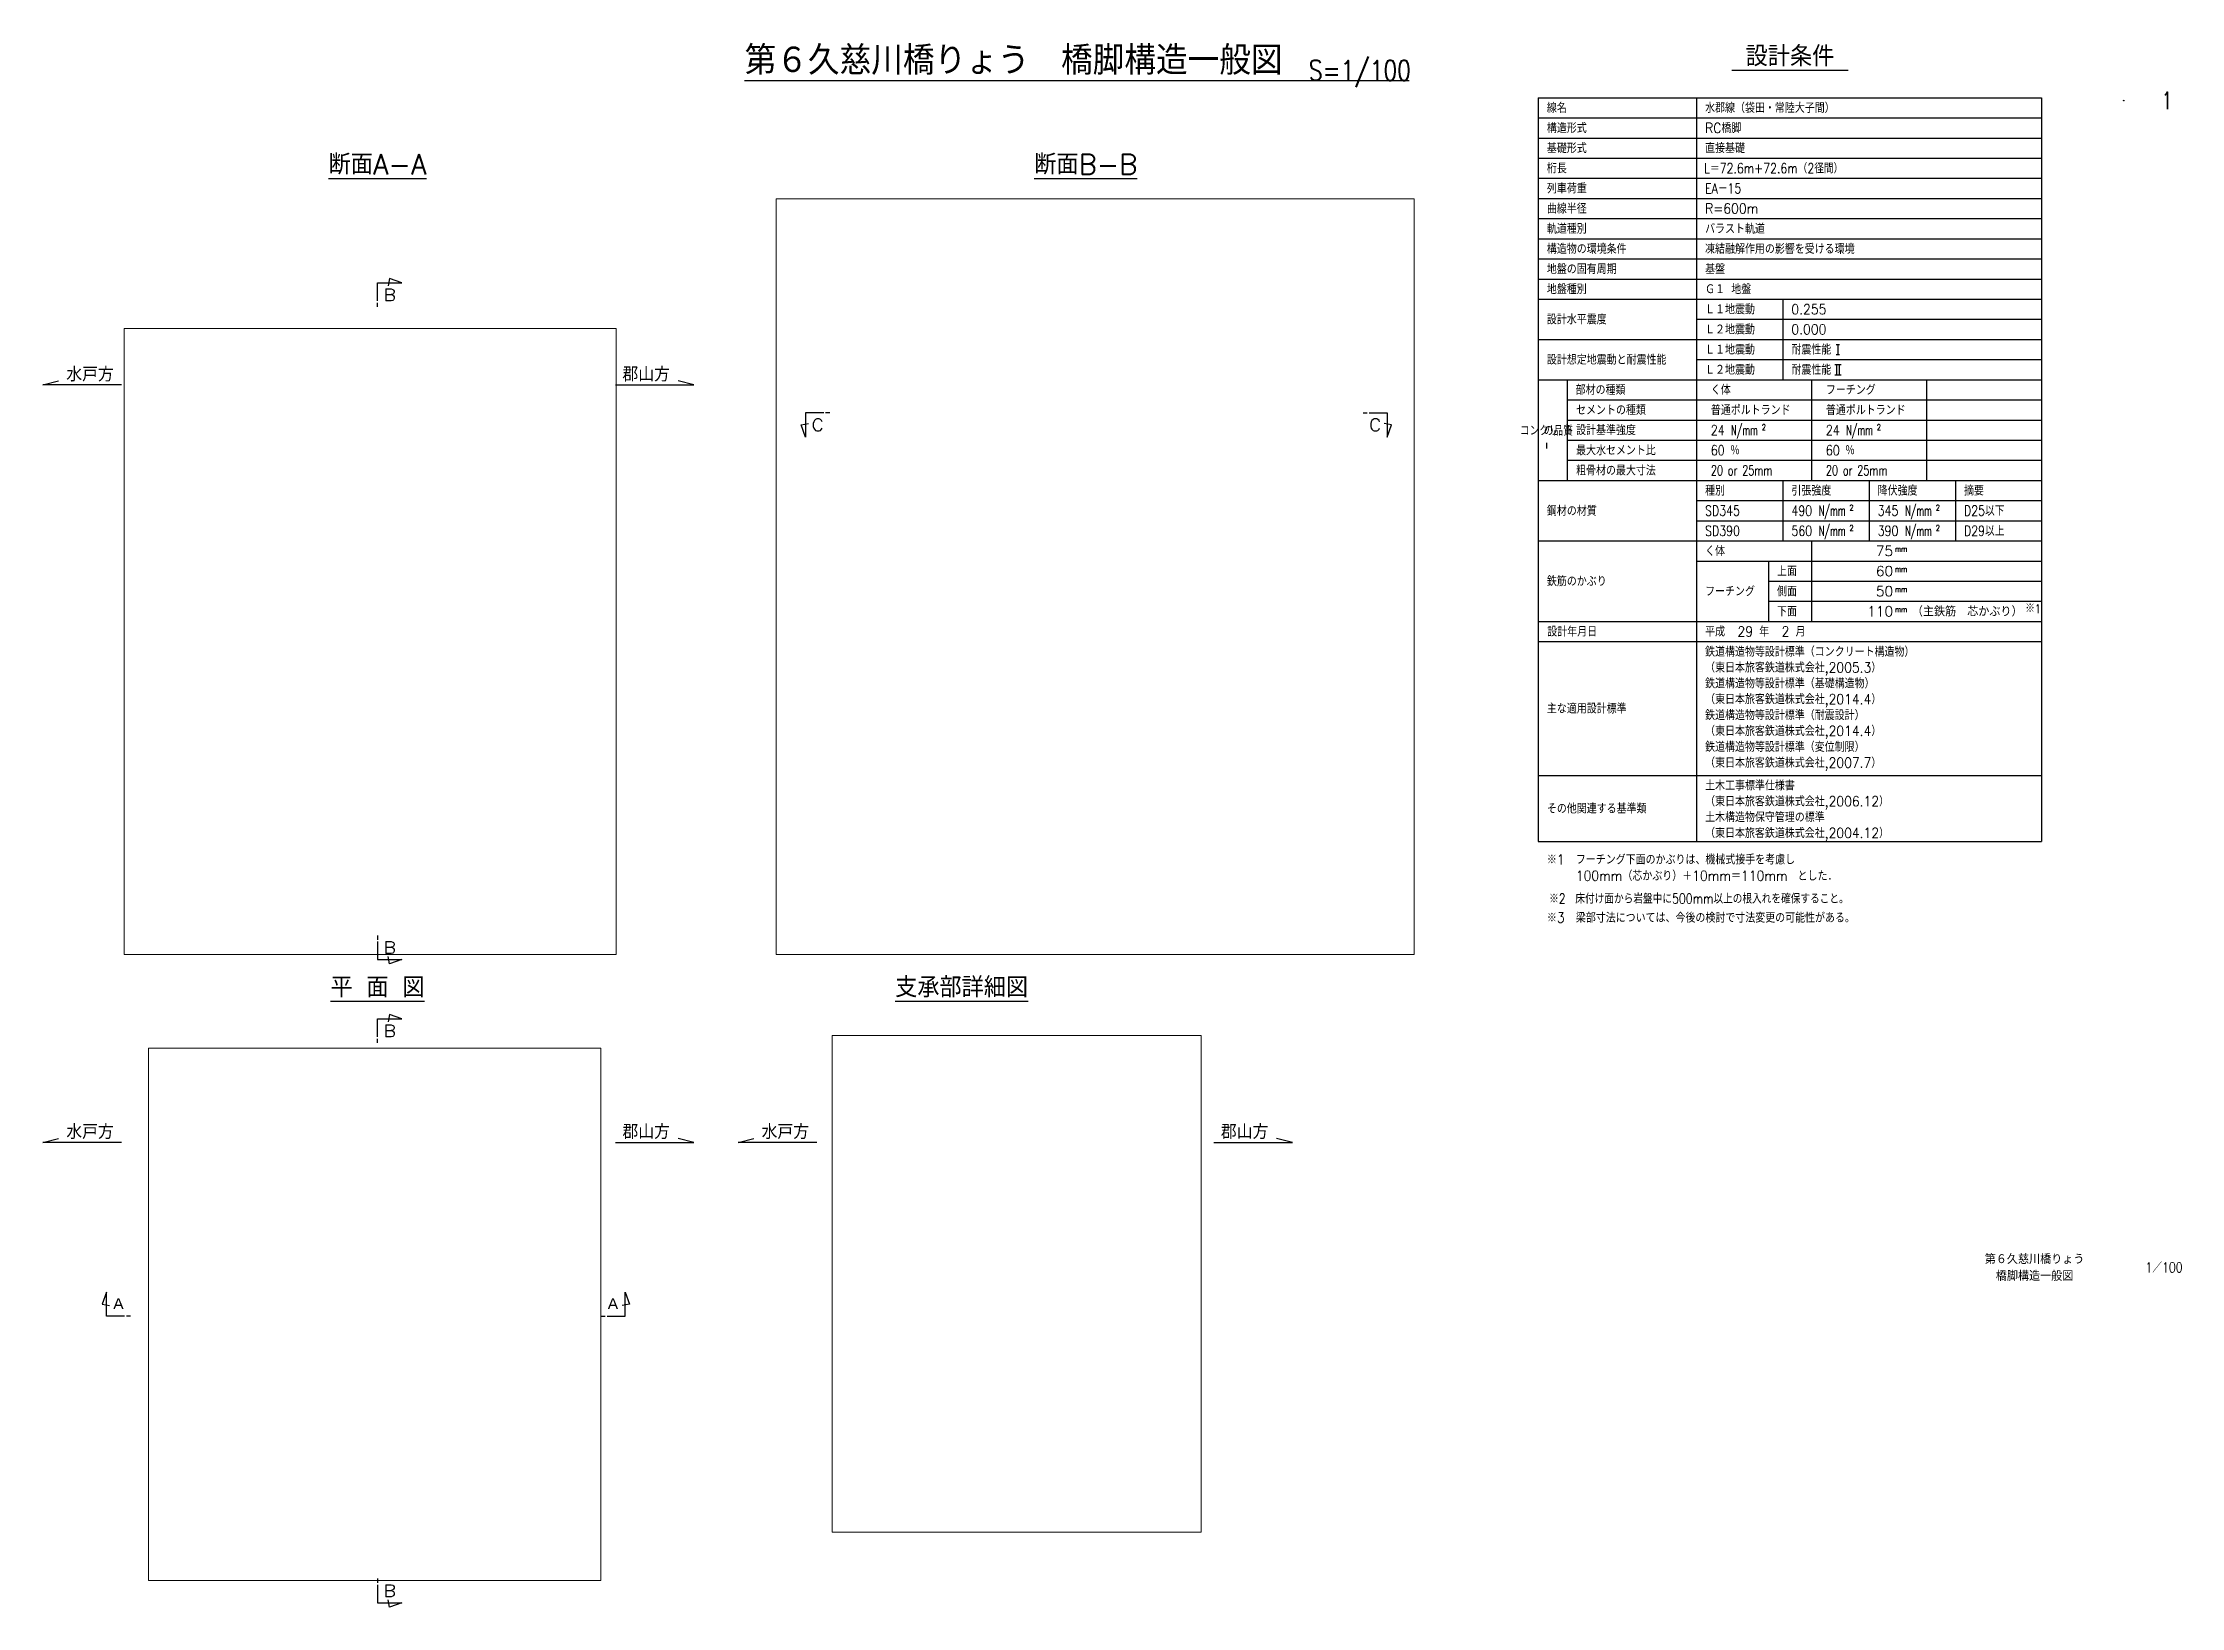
# Paper-space layout 'ﾚｲｱｳﾄ1' of a CAD drawing. Extents: x 64 to 807, y 24 to 568.
import ezdxf
from ezdxf.enums import TextEntityAlignment as Align

# ---------------------------------------------------------------- set-up
doc = ezdxf.new("R2010")
doc.units = 0
doc.header["$LTSCALE"] = 400
doc.header["$MEASUREMENT"] = 0
doc.layers.get('DEFPOINTS').update_dxf_attribs({"color": 53})
for name, color, linetype in [('NO', 7, 'Continuous'), ('TEXT', 4, 'Continuous'), ('TITLE', 3, 'Continuous'), ('TITLE-BOX', 3, 'Continuous')]:
    doc.layers.add(name, color=color, linetype=linetype)
doc.styles.add('DIM-TEXT', font='ROMANS', dxfattribs={"width": 0.8, "bigfont": 'EXTFONT'})
doc.styles.add('DIM-TEXT-t', font='romans.shx', dxfattribs={"width": 0.8, "bigfont": 'extfont2.shx'})
doc.styles.add('DIM-TEXT30', font='romans.shx', dxfattribs={"width": 0.8, "height": 105, "bigfont": 'bigfont.shx'})
doc.styles.add('romans', font='romans.shx', dxfattribs={"bigfont": 'extfont.shx'})

psp = doc.layouts.new('ﾚｲｱｳﾄ1')

# ---------------------------------------------------------------- linework, layer by layer
at = {"layer": 'DEFPOINTS'}
psp.add_circle((787, 548), 0.1, dxfattribs=at)
at = {"layer": 'TEXT', "color": 3}
for p, q in [((583.46, 549), (758.46, 549)), ((583.46, 549), (583.46, 290.5)), ((758.46, 549), (758.46, 290.5)), ((583.46, 290.5), (758.46, 290.5))]:
    psp.add_line(p, q, dxfattribs=at)
at = {"layer": 'TEXT', "color": 4}
for p, q in [((638.46, 549), (638.46, 360)), ((668.46, 479), (668.46, 451)), ((593.46, 451), (593.46, 416)), ((678.46, 451), (678.46, 416)), ((718.46, 451), (718.46, 416)), ((668.46, 416), (668.46, 395)), ((698.46, 416), (698.46, 395)), ((728.46, 416), (728.46, 395)), ((678.46, 395), (678.46, 367)), ((663.46, 388), (663.46, 367)), ((638.46, 360), (638.46, 290.5))]:
    psp.add_line(p, q, dxfattribs=at)
at = {"layer": 'TEXT', "color": 6}
for p, q in [((583.46, 542), (758.46, 542)), ((583.46, 535), (758.46, 535)), ((583.46, 528), (758.46, 528)), ((583.46, 521), (758.46, 521)), ((583.46, 514), (758.46, 514)), ((583.46, 507), (758.46, 507)), ((583.46, 500), (758.46, 500)), ((583.46, 493), (758.46, 493)), ((583.46, 486), (758.46, 486)), ((583.46, 479), (758.46, 479)), ((638.46, 472), (758.46, 472)), ((583.46, 465), (758.46, 465)), ((638.46, 458), (758.46, 458)), ((583.46, 451), (758.46, 451)), ((593.46, 444), (758.46, 444)), ((593.46, 437), (758.46, 437)), ((593.46, 430), (758.46, 430)), ((593.46, 423), (758.46, 423)), ((583.46, 416), (758.46, 416)), ((613.46, 416), (758.46, 416)), ((638.46, 409), (758.46, 409)), ((638.46, 402), (758.46, 402)), ((583.46, 395), (758.46, 395)), ((638.46, 388), (758.46, 388)), ((663.46, 381), (758.46, 381)), ((663.46, 374), (758.46, 374)), ((583.46, 367), (758.46, 367)), ((583.46, 360), (758.46, 360)), ((583.46, 313.5), (758.46, 313.5))]:
    psp.add_line(p, q, dxfattribs=at)
at = {"layer": 'TEXT', "linetype": 'Continuous'}
for p, q in [((179.96, 478.38), (179.96, 484.68)), ((179.96, 484.68), (188.36, 484.68)), ((184.16, 486.21), (183.7, 483.63)), ((188.36, 484.68), (184.16, 486.21)), ((179.96, 476.28), (179.96, 477.75)), ((335.06, 439.49), (328.76, 439.49)), ((328.76, 439.49), (328.76, 431.09)), ((337.16, 439.49), (335.69, 439.49)), ((522.57, 439.49), (524.04, 439.49)), ((524.67, 439.49), (530.97, 439.49)), ((530.97, 439.49), (530.97, 431.09)), ((327.23, 435.29), (329.81, 435.74)), ((328.76, 431.09), (327.23, 435.29)), ((532.5, 435.29), (529.92, 435.74)), ((530.97, 431.09), (532.5, 435.29)), ((179.96, 257.87), (179.96, 256.4)), ((179.96, 255.77), (179.96, 249.47)), ((179.96, 249.47), (188.36, 249.47)), ((184.16, 247.95), (183.7, 250.52)), ((188.36, 249.47), (184.16, 247.95)), ((179.96, 222.61), (179.96, 228.91)), ((179.96, 228.91), (188.36, 228.91)), ((184.16, 230.44), (183.7, 227.86)), ((188.36, 228.91), (184.16, 230.44)), ((179.96, 220.51), (179.96, 221.98)), ((85.73, 133.91), (84.2, 129.71)), ((85.73, 125.51), (85.73, 133.91)), ((266.03, 125.51), (266.03, 133.91)), ((266.03, 133.91), (267.56, 129.71)), ((84.2, 129.71), (86.78, 129.26)), ((267.56, 129.71), (264.98, 129.26)), ((92.03, 125.51), (85.73, 125.51)), ((94.13, 125.51), (92.66, 125.51)), ((257.63, 125.51), (259.1, 125.51)), ((259.73, 125.51), (266.03, 125.51)), ((179.96, 34.34), (179.96, 32.87)), ((179.96, 32.24), (179.96, 25.94)), ((179.96, 25.94), (188.36, 25.94)), ((184.16, 24.41), (183.7, 26.99)), ((188.36, 25.94), (184.16, 24.41))]:
    psp.add_line(p, q, dxfattribs=at)
at = {"layer": 'TEXT'}
for p, q in [((687.02, 463.25), (688.22, 463.25)), ((687.62, 463.25), (687.62, 459.75)), ((686.52, 456.25), (688.72, 456.25)), ((687.02, 459.75), (688.22, 459.75)), ((687.12, 456.25), (687.12, 452.75)), ((688.12, 456.25), (688.12, 452.75)), ((686.52, 452.75), (688.72, 452.75)), ((586.35, 429.04), (586.35, 427.1))]:
    psp.add_line(p, q, dxfattribs=at)
for points in [[(90.92, 449.18), (63.59, 449.18), (69.09, 450.58)], [(262.63, 449.18), (289.97, 449.18), (284.47, 450.58)], [(90.92, 185.92), (63.59, 185.92), (69.09, 187.33)], [(262.63, 185.92), (289.97, 185.92), (284.47, 187.33)], [(332.62, 185.92), (305.28, 185.92), (310.78, 187.33)], [(470.64, 185.92), (497.98, 185.92), (492.48, 187.33)]]:
    psp.add_lwpolyline(points, dxfattribs=at)

# ---------------------------------------------------------------- texts
at = {"layer": 'NO', "style": 'romans', "width": 0.75}
psp.add_text('1', height=6, dxfattribs=at).set_placement((802, 548), align=Align.MIDDLE)
at = {"layer": 'TEXT', "style": 'romans'}
for s, width, p in [('線名', 0.9, (586.46, 545.5)), ('水郡線（袋田・常陸大子間）', 0.9, (641.46, 545.5)), ('構造形式', 0.9, (586.46, 538.5)), ('RC橋脚', 0.9, (641.46, 538.5)), ('基礎形式', 0.9, (586.46, 531.5)), ('直接基礎', 0.9, (641.46, 531.5)), ('桁長', 0.9, (586.46, 524.5)), ('L＝72.6m+72.6m（2径間）', 0.8, (641.12, 524.5)), ('列車荷重', 0.9, (586.46, 517.5)), ('EA－15', 0.8, (641.46, 517.5)), ('軌道種別', 0.9, (586.46, 503.5)), ('曲線半径', 0.9, (586.46, 510.5)), ('バラスト軌道', 0.9, (641.46, 503.5)), ('R=600m', 0.9, (641.46, 510.5)), ('構造物の環境条件', 0.9, (586.46, 496.5)), ('凍結融解作用の影響を受ける環境', 0.9, (641.46, 496.5)), ('地盤の固有周期', 0.9, (586.46, 489.5)), ('基盤', 0.9, (641.46, 489.5)), ('地盤種別', 0.9, (586.46, 482.5)), ('Ｇ１ 地盤', 0.9, (641.46, 482.5)), ('Ｌ１地震動', 0.9, (641.46, 475.5)), ('0.255', 0.9, (671.46, 475.5)), ('設計水平震度', 0.9, (586.46, 472)), ('Ｌ２地震動', 0.9, (641.46, 468.5)), ('Ｌ１地震動', 0.9, (641.46, 461.5)), ('耐震性能', 0.9, (671.46, 461.5)), ('設計想定地震動と耐震性能', 0.9, (586.46, 458)), ('Ｌ２地震動', 0.9, (641.46, 454.5)), ('耐震性能', 0.9, (671.46, 454.5)), ('部材の種類', 0.9, (596.46, 447.5)), ('く体', 0.9, (643.46, 447.5)), ('フーチング', 0.9, (683.46, 447.5)), ('セメントの種類', 0.9, (596.61, 440.5)), ('普通ポルトランド', 0.9, (643.46, 440.5)), ('普通ポルトランド', 0.9, (683.46, 440.5)), ('設計基準強度', 0.9, (596.61, 433.5)), ('24', 0.8, (643.46, 433.5)), ('N/mm', 0.6, (650.46, 433.5)), ('24', 0.8, (683.46, 433.5)), ('N/mm', 0.6, (690.46, 433.5)), ('最大水セメント比', 0.9, (596.61, 426.5)), ('60 ％', 0.8, (643.46, 426.5)), ('60 ％', 0.8, (683.46, 426.5)), ('粗骨材の最大寸法', 0.9, (596.61, 419.5)), ('20 or 25mm', 0.7, (643.46, 419.5)), ('20 or 25mm', 0.7, (683.46, 419.5)), ('種別', 0.9, (641.46, 412.5)), ('引張強度', 0.9, (671.46, 412.5)), ('降伏強度', 0.9, (701.46, 412.5)), ('摘要', 0.9, (731.46, 412.5)), ('鋼材の材質', 0.9, (586.46, 405.45)), ('SD345', 0.8, (641.46, 405.5)), ('490', 0.8, (671.46, 405.5)), ('N/mm', 0.6, (680.96, 405.5)), ('345', 0.8, (701.46, 405.5)), ('N/mm', 0.6, (710.96, 405.5)), ('D25以下', 0.8, (731.46, 405.5)), ('SD390', 0.8, (641.46, 398.5)), ('560', 0.8, (671.46, 398.5)), ('N/mm', 0.6, (680.96, 398.5)), ('390', 0.8, (701.46, 398.5)), ('N/mm', 0.6, (710.96, 398.5)), ('D29以上', 0.8, (731.46, 398.5)), ('く体', 0.9, (641.46, 391.5)), ('鉄筋のかぶり', 0.9, (586.46, 381)), ('フーチング', 0.9, (641.46, 377.5)), ('側面', 0.9, (666.46, 377.5)), ('上面', 0.9, (666.46, 384.5)), ('下面', 0.9, (666.46, 370.5)), ('設計年月日', 0.9, (586.61, 363.5)), ('平成  29 年  2 月', 0.9, (641.46, 363.5)), ('鉄道構造物等設計標準（コンクリート構造物）', 0.9, (641.46, 356.5)), ('（東日本旅客鉄道株式会社,2005.3）', 0.9, (641.46, 351)), ('鉄道構造物等設計標準（基礎構造物）', 0.9, (641.46, 345.5)), ('（東日本旅客鉄道株式会社,2014.4）', 0.9, (641.46, 340)), ('主な適用設計標準', 0.9, (586.46, 336.75)), ('鉄道構造物等設計標準（耐震設計）', 0.9, (641.46, 334.46)), ('（東日本旅客鉄道株式会社,2014.4）', 0.9, (641.46, 328.96)), ('鉄道構造物等設計標準（変位制限）', 0.9, (641.46, 323.42)), ('（東日本旅客鉄道株式会社,2007.7）', 0.9, (641.46, 317.92)), ('土木工事標準仕様書', 0.9, (641.46, 310)), ('（東日本旅客鉄道株式会社,2006.12）', 0.9, (641.46, 304.5)), ('その他関連する基準類', 0.9, (586.46, 302)), ('土木構造物保守管理の標準', 0.9, (641.46, 299)), ('（東日本旅客鉄道株式会社,2004.12）', 0.9, (641.46, 293.5)), ('※1', 0.9, (586.46, 284.28)), ('フーチング下面のかぶりは、機械式接手を考慮し', 0.9, (596.52, 284.28)), ('100mm（芯かぶり）＋10mm＝110mm\u3000とした．', 0.9, (596.52, 278.61)), ('※3', 0.9, (586.46, 264.06)), ('梁部寸法については、今後の検討で寸法変更の可能性がある。', 0.9, (596.52, 264.06))]:
    psp.add_text(s, height=3.5, dxfattribs=dict(at, width=width)).set_placement(p, align=Align.MIDDLE_LEFT)
at = {"layer": 'TEXT'}
for s, height, style, width, p in [('B', 4.2, 'romans', 1.153846, (184.16, 480.48)), ('C', 4.2, 'romans', 1.153846, (332.96, 435.29)), ('C', 4.2, 'romans', 1.153846, (526.77, 435.29)), ('コンクリ ト', 3.5, 'DIM-TEXT-t', 0.8, (586.46, 433.5)), ('の品質', 3.5, 'DIM-TEXT-t', 0.8, (590.46, 433.5)), ('2', 2, 'romans', 0.8, (661.88, 434.5)), ('2', 2, 'romans', 0.8, (701.88, 434.5)), ('2', 2, 'romans', 0.8, (692.38, 406.5)), ('2', 2, 'romans', 0.8, (722.38, 406.5)), ('2', 2, 'romans', 0.8, (692.38, 399.5)), ('2', 2, 'romans', 0.8, (722.38, 399.5)), ('mm', 2, 'romans', 0.8, (709.62, 392.17)), ('mm', 2, 'romans', 0.8, (709.62, 385.17)), ('mm', 2, 'romans', 0.8, (709.62, 378.17)), ('※1', 3, 'romans', 0.8, (755.48, 371.61)), ('mm', 2, 'romans', 0.8, (709.62, 371.17)), ('B', 4.2, 'romans', 1.153846, (184.16, 253.67)), ('B', 4.2, 'romans', 1.153846, (184.16, 224.71)), ('Ａ', 4.2, 'romans', 1.153846, (89.93, 129.71)), ('Ａ', 4.2, 'romans', 1.153846, (261.83, 129.71)), ('B', 4.2, 'romans', 1.153846, (184.16, 30.14))]:
    psp.add_text(s, height=height, dxfattribs=dict(at, style=style, width=width)).set_placement(p, align=Align.MIDDLE)
at = {"layer": 'TEXT', "color": 6, "style": 'romans', "width": 0.9}
psp.add_text('0.000', height=3.5, dxfattribs=at).set_placement((671.46, 468.5), align=Align.MIDDLE_LEFT)
at = {"layer": 'TEXT', "style": 'DIM-TEXT'}
for p in [(71.77, 450.38), (71.77, 187.13), (313.47, 187.13)]:
    psp.add_text('水戸方', height=5, rotation=360, dxfattribs=at).set_placement(p)
for p in [(265.11, 450.38), (265.11, 187.13), (473.13, 187.13)]:
    psp.add_text('郡山方', height=5, dxfattribs=at).set_placement(p)
at = {"layer": 'TEXT', "style": 'romans'}
for s, p in [('75', (703.83, 391.5)), ('50', (703.83, 377.5)), ('60', (703.83, 384.5)), ('110', (702.33, 370.5))]:
    psp.add_text(s, height=3.5, dxfattribs=at).set_placement(p, align=Align.MIDDLE)
psp.add_text('（主鉄筋\u3000芯かぶり）', height=3.5, dxfattribs=at).set_placement((713.33, 370.5), align=Align.MIDDLE_LEFT)
at = {"layer": 'TEXT', "ltscale": 30, "style": 'DIM-TEXT30', "width": 0.8}
psp.add_text('※2\u3000床付け面から岩盤中に500mm以上の根入れを確保すること。', height=3.5, dxfattribs=at).set_placement((587.23, 268.94))
at = {"layer": 'TITLE', "style": 'romans'}
for s, height, p in [('%%u第６久慈川橋りょう\u3000橋脚構造一般図\u3000\u3000\u3000\u3000', 10, (423.08, 554)), ('%%u 設計条件 ', 7, (670.96, 557.84)), ('%%u断面A-A', 7, (179.96, 520.27)), ('%%u断面B-B', 7, (426.17, 520.27)), ('%%u平 面 図', 7, (179.96, 234.28)), ('%%u支承部詳細図', 7, (383.01, 234.28))]:
    psp.add_text(s, height=height, dxfattribs=at).set_placement(p, align=Align.BOTTOM_CENTER)
at = {"layer": 'TITLE', "style": 'romans', "width": 0.8}
psp.add_text('S=1/100', height=7, dxfattribs=at).set_placement((503.7, 555))
at = {"layer": 'TITLE-BOX', "color": 4, "char_height": 3.5, "attachment_point": 5, "style": 'romans'}
for s, insert, width in [('第６久慈川橋りょう\\P橋脚構造一般図', (756, 142.5), 50), ('{\\W0.8;1／100}', (801, 142.5), 20)]:
    psp.add_mtext(s, dxfattribs=dict(at, insert=insert, width=width))

# ---------------------------------------------------------------- viewports
at = {"layer": 'DEFPOINTS'}
for center, size, view_center_point, view_height, status in [((429.41, 382.54), (221.79, 262.554), (687465.34, 664754.03), 26255.367, 4), ((179.01, 126.21), (157.25, 184.922), (719941.06, 640079.29), 18492.169, 3)]:
    psp.add_viewport(center=center, size=size, view_center_point=view_center_point, view_height=view_height, status=status, dxfattribs=at)
psp.add_viewport(center=(177.42, 360.04), size=(171, 217.552), view_center_point=(719782.14, 662503.97), view_height=21755.237, dxfattribs=at)
at = {"layer": 'DEFPOINTS', "view_twist_angle": 360}
psp.add_viewport(center=(402.17, 136.85), size=(128.32, 172.615), view_center_point=(721144.79, 682506.27), view_height=17261.514, status=5, dxfattribs=at)

doc.saveas('drawing.dxf')
